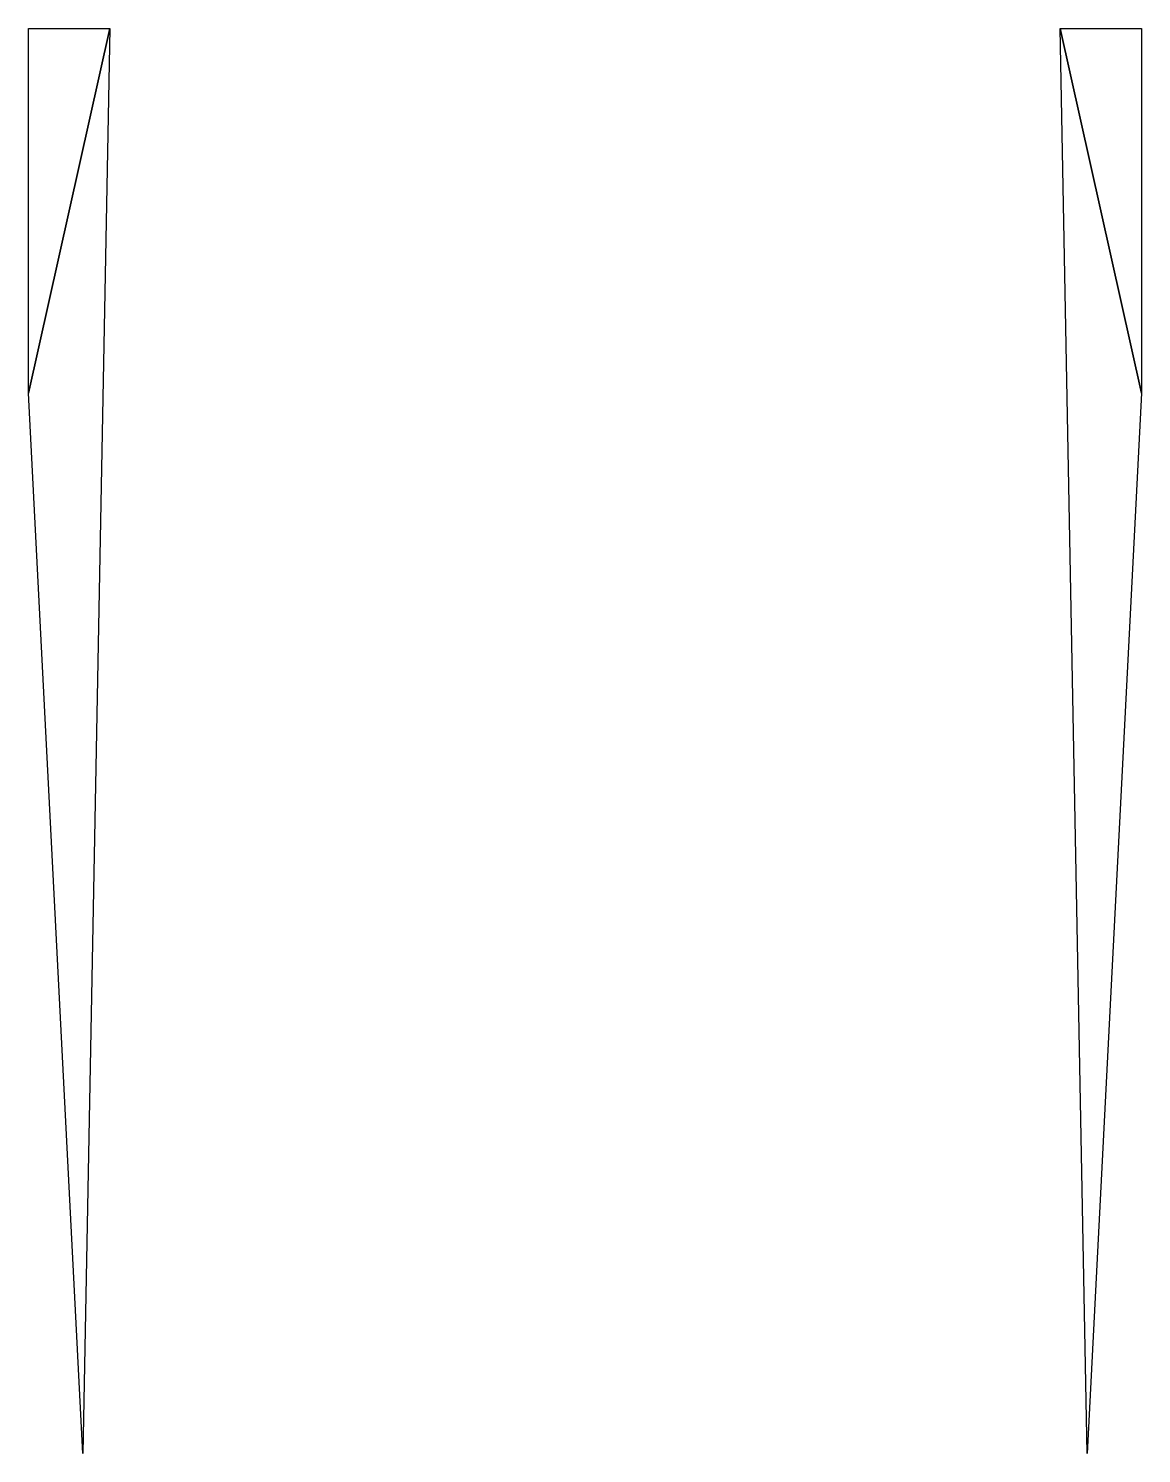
# Model space of a CAD drawing. Extents: x -0.41 to 0.41, y -0.87 to 0.18.
import ezdxf

# ---------------------------------------------------------------- set-up
doc = ezdxf.new("R2010")
doc.units = 0
doc.layers.add('PATCH', color=5, linetype='CONTINUOUS')

msp = doc.modelspace()

# ---------------------------------------------------------------- linework, layer by layer
at = {"layer": 'PATCH'}
for points in [[(-0.35, 0.18, -0.41), (-0.41, -0.0887, -0.2987), (-0.41, -0.0887, -0.2987), (-0.41, 0.18, -0.41)], [(-0.35, 0.18, -0.41), (-0.37, -0.87, -0.25), (-0.37, -0.87, -0.25), (-0.41, -0.0887, -0.2987)], [(0.41, 0.18, -0.41), (0.41, -0.0887, -0.2987), (0.41, -0.0887, -0.2987), (0.35, 0.18, -0.41)], [(0.41, -0.0887, -0.2987), (0.37, -0.87, -0.25), (0.37, -0.87, -0.25), (0.35, 0.18, -0.41)]]:
    msp.add_3dface(points, dxfattribs=at)

doc.saveas('drawing.dxf')
